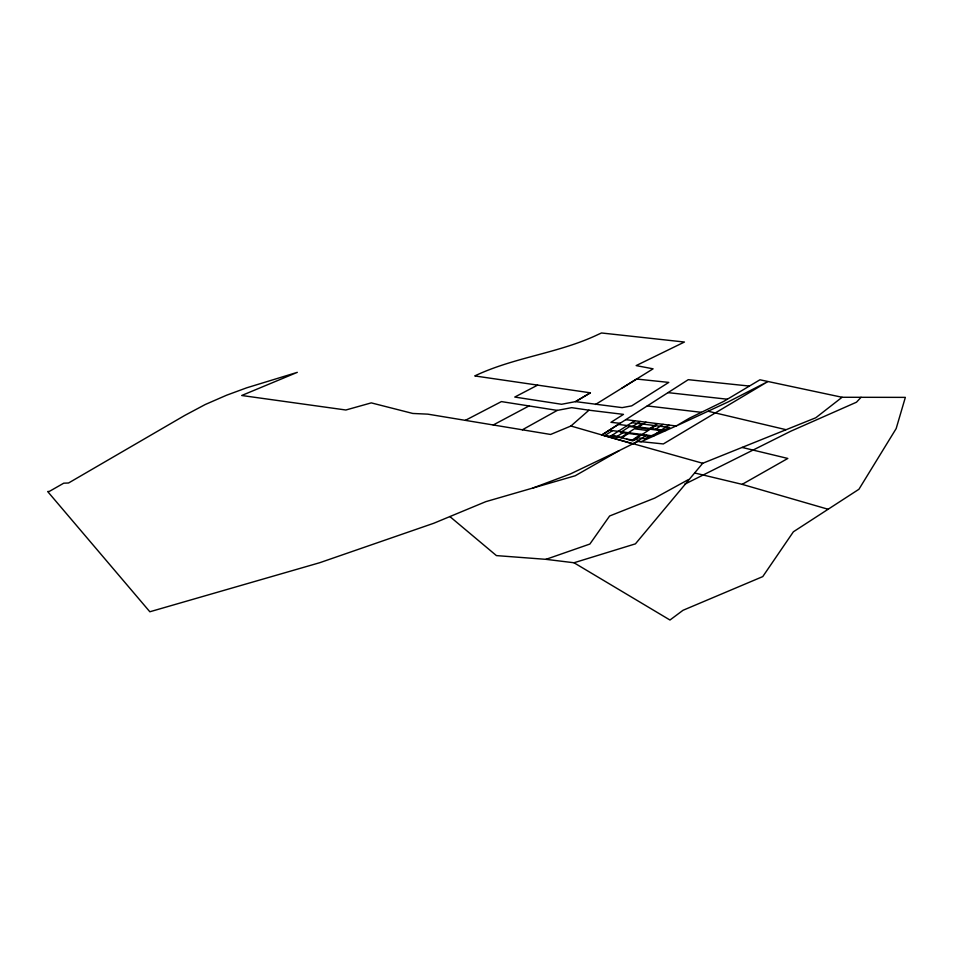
<?xml version="1.0" encoding="UTF-8"?>
<svg xmlns="http://www.w3.org/2000/svg" width="953" height="953" viewBox="0 0 953 953"><rect width="100%" height="100%" fill="white"/><g stroke="black" fill="none" stroke-linecap="round" stroke-linejoin="round"><path stroke-width="1.43" d="M573.992 562.758L635.425 543.853L702.718 463.277L815.816 417.748L842.083 397.27L905.35 397.377L896.165 428.588L858.927 489.27L793.384 531.786L762.757 576.601L683.015 610.289L669.971 620.022L573.992 562.758L545.962 559.34L496.418 555.599L449.876 516.562M861.059 397.306L856.485 402.202L790.883 431.161L684.623 484.267M601.879 434.925L625.799 419.654L676.142 425.967L641.226 441.68L637.831 441.346L619.236 450.614L575.183 475.773L485.792 501.659L433.746 523.268L319.767 562.699L149.847 611.766L47.65 491.522L49.353 491.403L63.744 483.183L68.568 482.992L184.787 415.413L205.252 404.513L226.576 395.221L246.672 387.823L297.312 372.349L241.705 395.495L345.868 410.004L371.277 402.881L412.792 413.459L427.814 414.15L550.596 434.461L570.93 426.015L588.978 410.195L623.476 414.376L610.956 422.334L620.069 423.311L601.903 434.937L702.718 463.277M656.236 433.532L660.727 430.577L629.599 426.587L620.558 432.424L650.089 436.307M661.501 429.934L668.899 425.05M646.706 435.104L639.118 440.095L633.328 439.321L640.94 434.354M655.712 429.195L663.133 424.335M657.391 423.608L646.968 430.422L635.544 428.945L646.003 422.179M655.581 425.693L633.566 440.072L626.669 439.154M620.939 437.498L641.893 423.954M629.492 432.853L621.856 437.784L604.869 435.509L612.541 430.625M616.174 437.022L623.822 432.102M632.887 426.277L640.345 421.476M625.799 419.654L688.257 379.675L748.915 386.013M610.504 436.271L634.722 420.773M621.999 388.097L653.079 368.823L636.163 365.595L684.433 342.032L601.522 332.978L598.162 334.479C558.625 353.36 514.286 357.089 474.749 375.935L590.372 392.815L575.552 401.618L561.579 404.275L514.763 397.056L537.647 385.119M595.518 404.465L636.616 379.044L668.78 382.403L631.708 405.859L622.142 407.622L575.552 401.618L590.372 392.815M694.844 473.022L742.161 484.35L787.809 458.453L742.137 447.445M522.363 429.791L557.279 410.398L571.657 407.658L588.978 410.195M688.542 479.514L654.735 498.097L609.622 515.99L589.871 544.044L545.962 559.34M493.237 424.978L529.022 405.942M465.338 420.356L501.397 401.594L557.279 410.398M619.236 450.614L570.37 473.963L533.084 487.96M668.017 392.624L727.294 399.212M647.23 405.93L701.36 412.327M631.625 422.655L669.721 427.48L644.633 438.749L637.497 437.808L632.756 440.905L612.326 435.009M618.33 424.407L666.028 430.518M609.277 430.196L653.758 436.033M842.083 397.27L759.946 379.794L723.708 401.404L689.603 418.093L675.582 426.301L728.044 401.963L767.773 381.629L663.336 443.943L637.855 441.334L632.744 443.895L570.93 426.015M785.82 429.636L708.234 411.267M742.161 484.35L828.109 509.259"/></g></svg>
